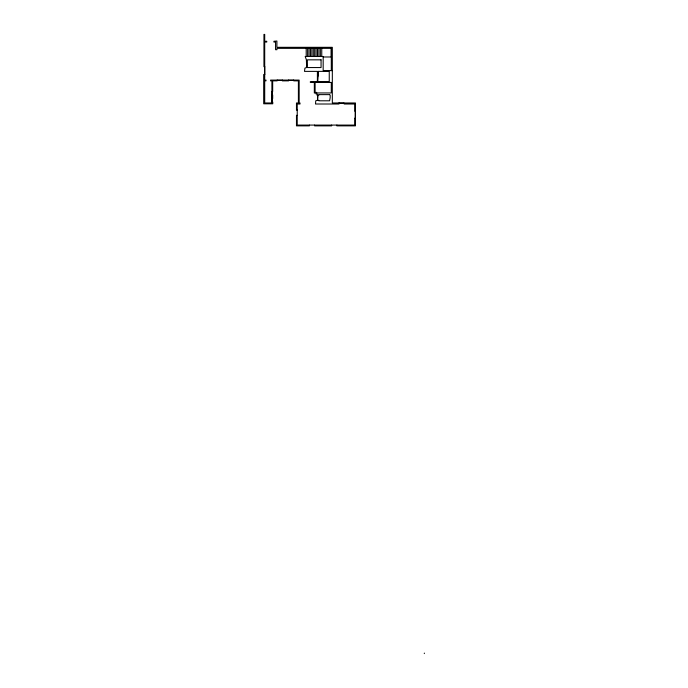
<?xml version="1.0" encoding="UTF-8"?>
<svg xmlns="http://www.w3.org/2000/svg" width="688" height="688" viewBox="0 0 688 688"><rect width="100%" height="100%" fill="white"/><g stroke="black" fill="none" stroke-linecap="round" stroke-linejoin="round"><path stroke-width="1.03" d="M264.708 74.545L264.708 66.624M338.96 102.976L338.96 104.008L315.491 104.008L315.775 100.74L317.46 100.285L317.667 95.142L316.996 95.142L316.996 93.903L315.998 93.903L315.998 93.009L314.33 93.009L314.33 82.414L310.348 82.414L310.348 81.64L317.392 81.64L317.392 71.38L304.483 71.38L304.947 68.095L306.384 67.63L306.59 65.627L306.384 59.761L305.18 56.468L323.179 56.468L323.179 70.615L332.33 70.615M317.392 81.64L318.166 71.38L329.251 71.38L329.251 81.64L318.166 81.64L317.392 81.124M336.914 125.044L336.836 125.861L355.464 125.861L355.464 102.976L332.33 102.976L332.33 47.317L276.894 47.317L276.894 41.022L273.91 41.28L273.91 42.045L275.561 42.045L275.561 49.708L276.946 49.708L276.946 48.349L331.298 48.349L331.298 56.984L323.179 56.984M264.708 66.702L263.943 66.702L263.943 34.4L264.708 34.4L264.708 41.28L266.763 41.28L266.763 42.045L264.708 42.045L264.708 80.092L265.998 80.092L265.998 80.857L264.708 80.857L264.708 102.976L271.906 102.976L271.906 80.857L270.573 80.857L270.573 80.092L299.16 80.092L299.16 102.976L300.011 102.976L300.011 104.008L297.233 104.008L297.233 125.087L354.698 125.087L354.698 118.224L355.464 118.224M264.76 74.545L263.685 74.467L263.685 103.793L272.758 103.793L272.758 102.108L271.906 102.108L271.906 95.004L272.68 95.004L272.68 98.556L271.906 98.556M277.152 80.35L282.347 80.35M288.573 80.35L293.742 80.35M271.906 91.452L272.68 91.452L272.68 80.857L277.152 80.857L277.152 80.092M338.96 103.234L344.155 103.234M297.285 110.054L296.468 110.132L296.468 102.976L298.394 102.976L298.394 80.857L293.742 80.857L293.742 80.092M355.464 111.078L354.698 111.078L354.698 104.008L344.155 104.008L343.897 103.234M297.285 115.403L296.468 115.326L296.468 125.861L309.394 125.861L309.394 125.087M424.315 653.084L424.315 653.6M355.206 111.078L355.206 118.224M331.642 125.087L331.642 125.861L314.588 125.861L314.588 125.087M331.298 48.349L331.298 70.615M321.76 48.349L321.76 56.468M320.35 48.349L320.35 56.468M318.931 48.349L318.931 56.468M318.166 71.38L318.166 75.929M317.521 48.349L317.521 56.468M316.102 48.349L316.102 56.468M314.691 48.349L314.691 56.468M313.281 48.349L313.281 56.468M311.862 48.349L311.862 56.468M310.451 48.349L310.451 56.468M309.032 48.349L309.032 56.468M307.622 48.349L307.622 56.468M306.203 48.349L306.203 56.468M288.573 80.092L288.573 80.857L282.347 80.857L282.347 80.092M272.164 91.452L272.164 95.004M272.164 98.556L272.164 102.108L272.164 98.556M317.65 75.929L317.65 81.124L317.65 75.929M321.064 59.839L307.364 59.839L307.364 67.553L321.064 67.553L321.064 59.839M331.298 82.414L315.104 82.414L315.104 92.39L316.618 92.39L316.618 92.957L331.298 92.957L331.298 82.414M329.595 94.626L318.802 94.626L318.802 95.142L317.873 95.142L317.667 100.285L318.802 100.285L318.802 100.792L329.595 100.792L330.163 97.713L330.163 95.142L329.595 94.626"/></g></svg>
